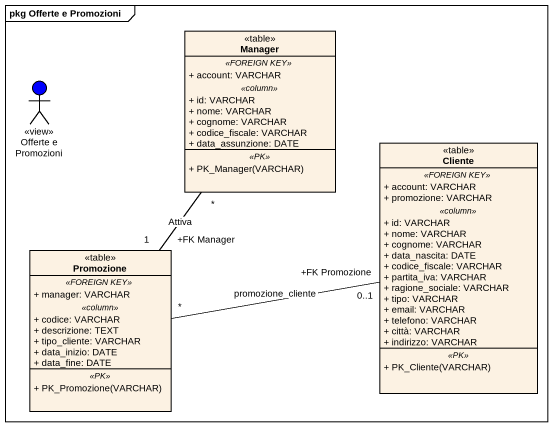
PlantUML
@startuml
mainframe pkg Offerte e Promozioni
allowmixing
hide circle
hide empty members
skinparam classAttributeIconSize 0
class Manager <<table>> {
  .. <<FOREIGN KEY>> ..
  + account: VARCHAR
  .. <<column>> ..
  + id: VARCHAR
  + nome: VARCHAR
  + cognome: VARCHAR
  + codice_fiscale: VARCHAR
  + data_assunzione: DATE
  .. <<PK>> ..
  + PK_Manager(VARCHAR)
}
actor "Offerte e Promozioni" as Offerte_e_Promozioni <<view>> #0000FF
class Cliente <<table>> {
  .. <<FOREIGN KEY>> ..
  + account: VARCHAR
  + promozione: VARCHAR
  .. <<column>> ..
  + id: VARCHAR
  + nome: VARCHAR
  + cognome: VARCHAR
  + data_nascita: DATE
  + codice_fiscale: VARCHAR
  + partita_iva: VARCHAR
  + ragione_sociale: VARCHAR
  + tipo: VARCHAR
  + email: VARCHAR
  + telefono: VARCHAR
  + città: VARCHAR
  + indirizzo: VARCHAR
  .. <<PK>> ..
  + PK_Cliente(VARCHAR)
}
class Promozione <<table>> {
  .. <<FOREIGN KEY>> ..
  + manager: VARCHAR
  .. <<column>> ..
  + codice: VARCHAR
  + descrizione: TEXT
  + tipo_cliente: VARCHAR
  + data_inizio: DATE
  + data_fine: DATE
  .. <<PK>> ..
  + PK_Promozione(VARCHAR)
}
Manager "*" -- "+FK Manager\n1" Promozione : Attiva
Cliente "+FK Promozione\n0..1" -left- "*" Promozione : promozione_cliente
@enduml
